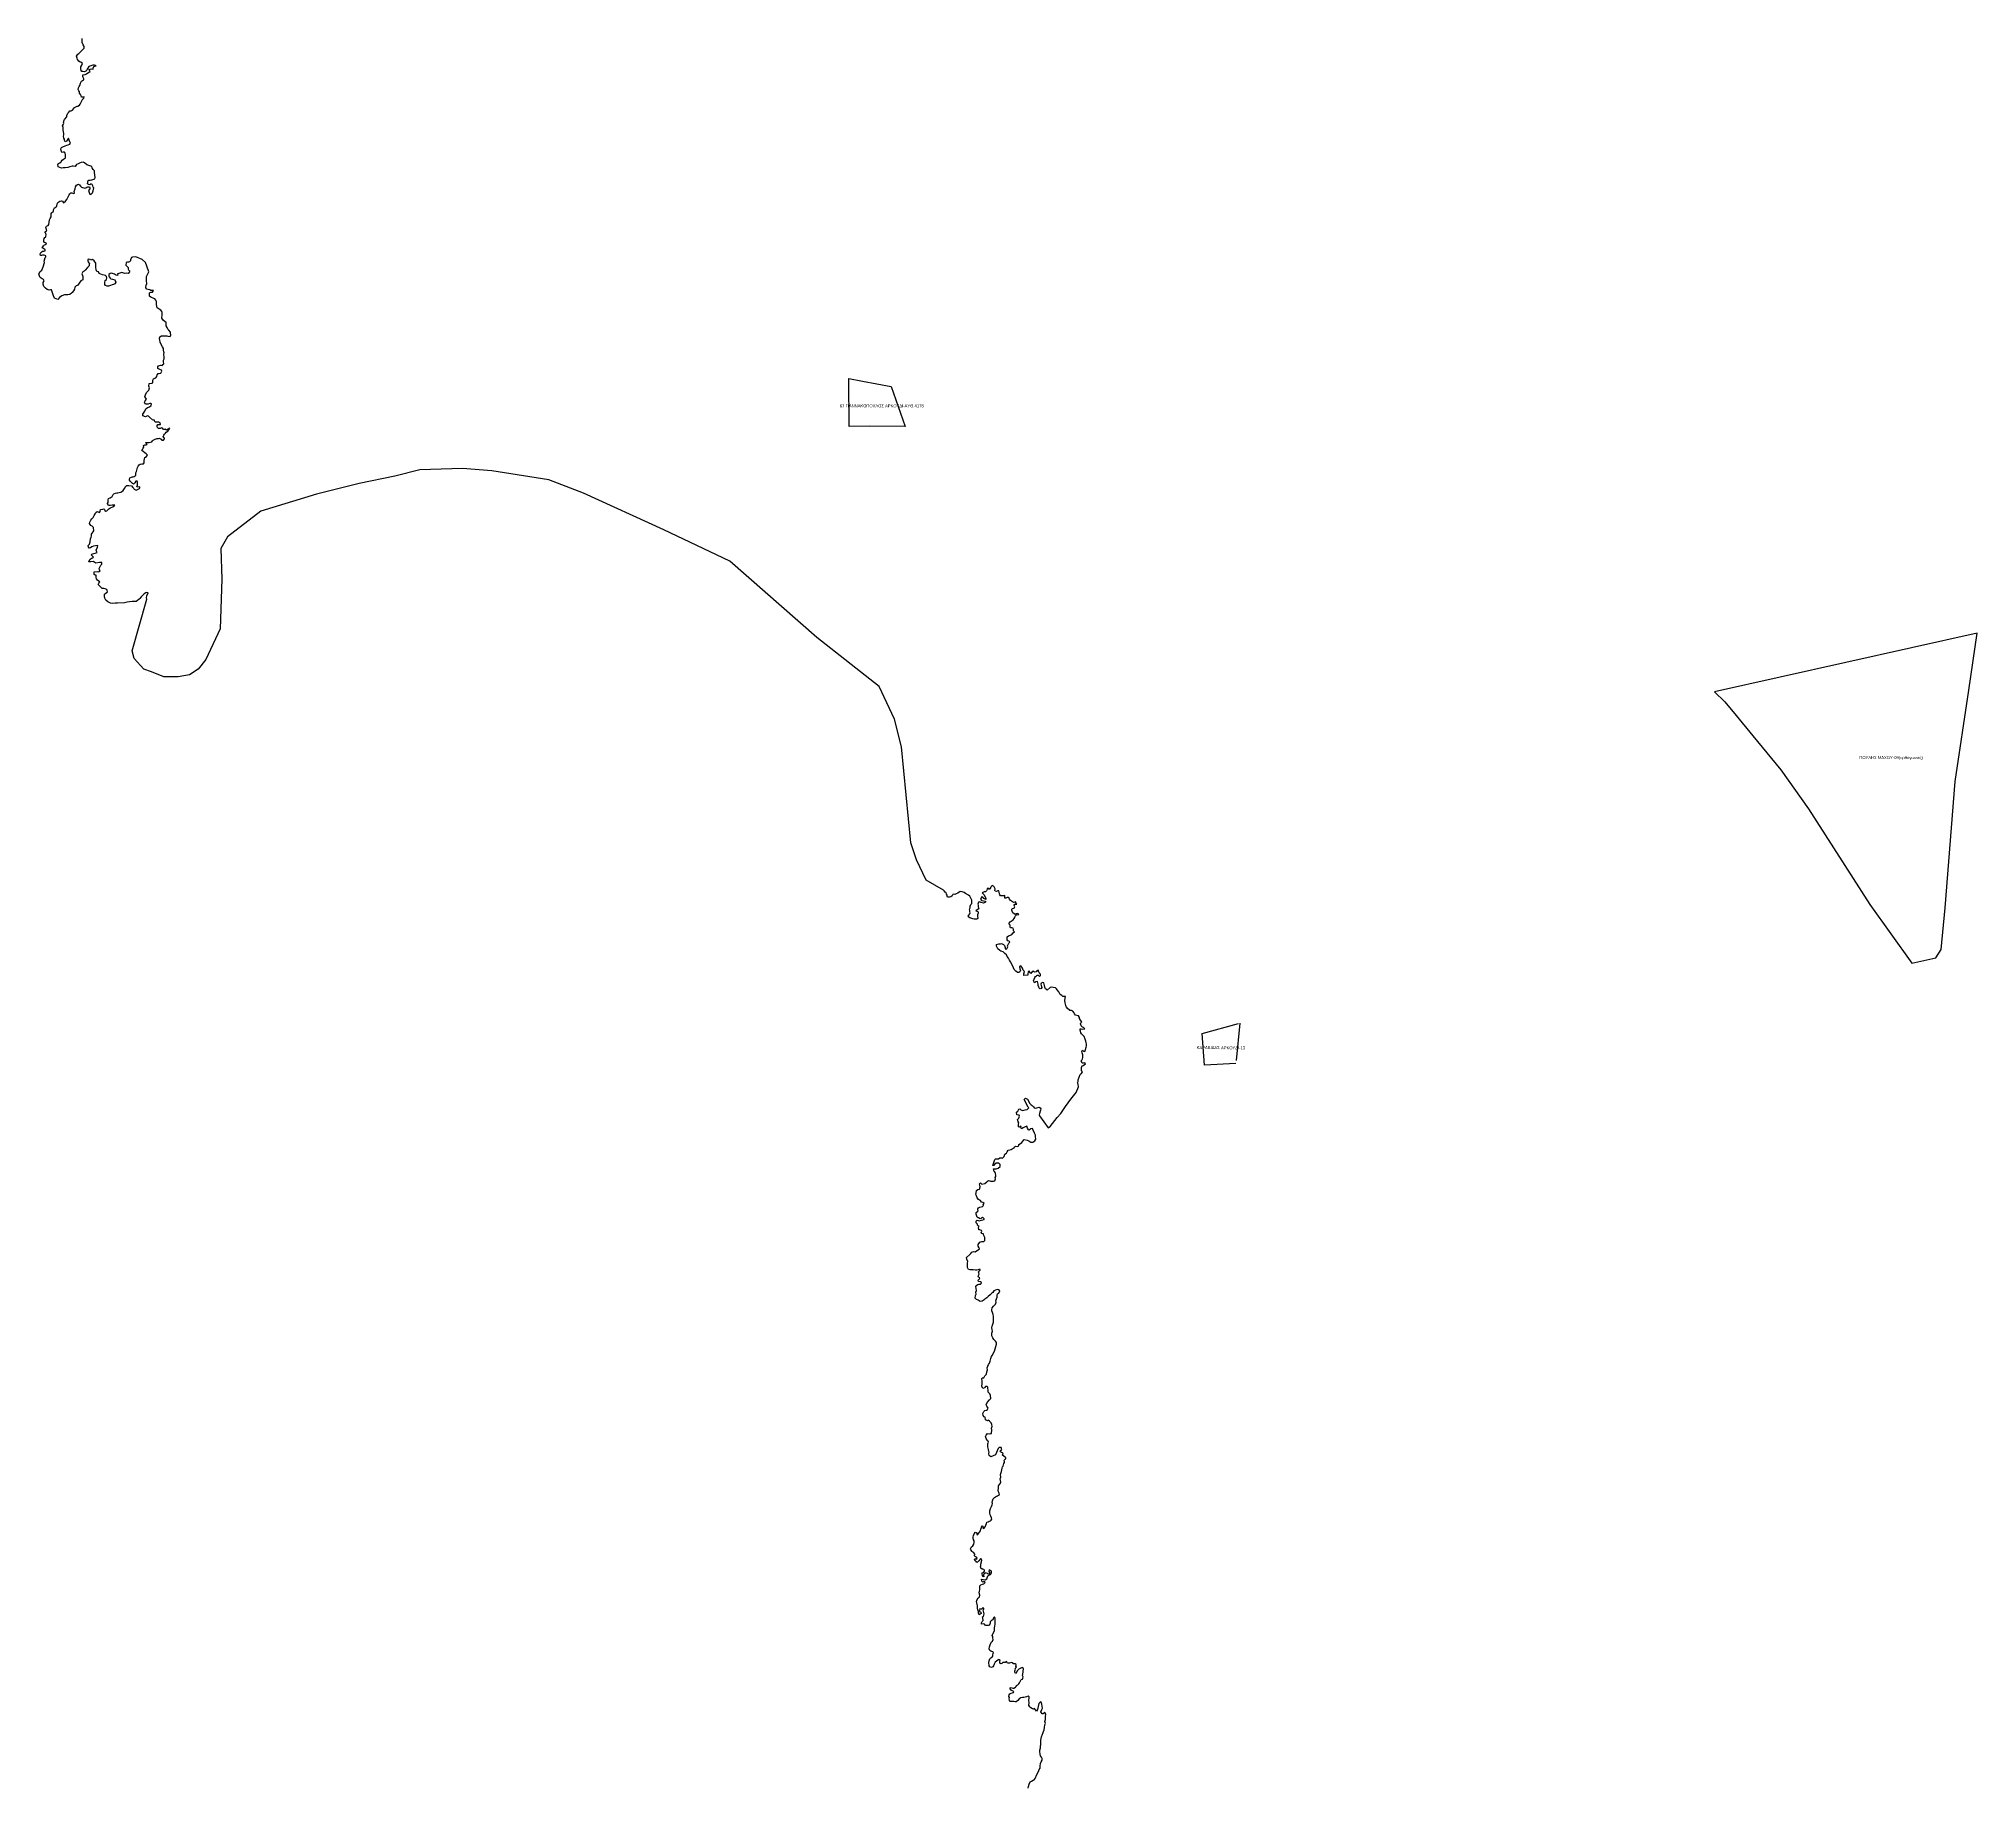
# Model space of a CAD drawing. Header units: metres. Extents: x 245125 to 394351, y 270578 to 4233311.
# Drawn here: x 245168 to 245822, y 4192103 to 4192693 of the extents above; entities that cross this region are included whole.
import ezdxf
from ezdxf.lldxf.tags import DXFTag

# ---------------------------------------------------------------- set-up
doc = ezdxf.new("R2010")
doc.units = ezdxf.units.M
doc.linetypes.add('DASHDOT', pattern=[25.4, 12.7, -6.35, 0, -6.35])
for name, color, linetype in [('4178-(65-126-135-205)', 51, 'Continuous'), ('ASTOTA', 7, 'Continuous'), ('topo2009', 98, 'Continuous'), ('topo2013', 66, 'Continuous')]:
    doc.layers.add(name, color=color, linetype=linetype)
doc.styles.get("Standard").update_dxf_attribs({"font": 'arial.ttf'})
tags = doc.linetypes.add('HIDDEN', pattern=[0.375, 0.25, -0.125]).pattern_tags.tags
tags[6:7] = [DXFTag(74, 4), DXFTag(75, 0), DXFTag(340, '0'), DXFTag(46, 1.0), DXFTag(50, 0.0), DXFTag(44, 0.0), DXFTag(45, 0.0)]
tags[4:5] = [DXFTag(74, 4), DXFTag(75, 0), DXFTag(340, '0'), DXFTag(46, 1.0), DXFTag(50, 0.0), DXFTag(44, 0.0), DXFTag(45, 0.0)]

msp = doc.modelspace()

# ---------------------------------------------------------------- linework, layer by layer
at = {"layer": '4178-(65-126-135-205)', "color": 51, "ltscale": 0.2, "flags": 128}
msp.add_lwpolyline([(245441.59, 4192578.24), (245446.24, 4192577.34), (245455.88, 4192575.57), (245460.67, 4192562.14), (245448.68, 4192562.16), (245441.75, 4192562.06)], close=True, dxfattribs=at)
at = {"layer": 'ASTOTA', "color": 253, "linetype": 'HIDDEN', "ltscale": 300}
msp.add_lwpolyline([(245502.13, 4192102.39), (245502.31, 4192103.03), (245502.55, 4192103.75), (245502.86, 4192104.52), (245503.24, 4192104.76), (245503.87, 4192105.08), (245504.23, 4192105.27), (245504.53, 4192105.71), (245505.09, 4192107.03), (245505.5, 4192107.81), (245505.74, 4192108.43), (245505.9, 4192108.68), (245506.26, 4192109.22), (245506.16, 4192109.84), (245506.28, 4192110.75), (245506.6, 4192111.35), (245506.9, 4192111.9), (245506.88, 4192112.44), (245506.69, 4192112.83), (245506.29, 4192113.3), (245506.21, 4192113.88), (245506.06, 4192114.82), (245506.15, 4192115.2), (245506.36, 4192116.01), (245506.32, 4192116.71), (245506.47, 4192117.09), (245506.49, 4192117.64), (245506.39, 4192118.26), (245506.44, 4192118.63), (245506.7, 4192119.75), (245507.03, 4192120.59), (245507.54, 4192122.12), (245507.69, 4192122.88), (245507.84, 4192123.8), (245507.96, 4192124.27), (245507.82, 4192124.9), (245508.05, 4192125.58), (245508.07, 4192126.06), (245507.97, 4192126.52), (245508.11, 4192127.35), (245507.83, 4192127.94), (245507.26, 4192127.56), (245506.86, 4192127.54), (245506.49, 4192128.22), (245506.76, 4192128.95), (245507, 4192129.37), (245506.93, 4192130.05), (245506.73, 4192130.79), (245506.6, 4192131.49), (245506.34, 4192131.55), (245505.77, 4192131), (245505.37, 4192128.97), (245505.02, 4192128.44), (245504.34, 4192129.35), (245503.96, 4192129.1), (245503.64, 4192129.17), (245503.11, 4192129.59), (245502.69, 4192129.89), (245502.39, 4192130.42), (245502.47, 4192131.26), (245502.36, 4192132.09), (245502.47, 4192132.75), (245502.54, 4192133.26), (245502.12, 4192133.45), (245501.65, 4192133.2), (245500.68, 4192133), (245500.2, 4192133.07), (245499.65, 4192132.96), (245499.1, 4192132.6), (245498.72, 4192131.99), (245498.13, 4192131.51), (245497.83, 4192131.57), (245497.28, 4192131.64), (245496.11, 4192131.69), (245495.86, 4192131.85), (245495.85, 4192132.11), (245495.73, 4192132.54), (245495.86, 4192133.01), (245495.67, 4192133.4), (245495.76, 4192133.95), (245495.96, 4192134.25), (245496.39, 4192134.45), (245497.18, 4192134.72), (245497.28, 4192135.03), (245496.75, 4192135.28), (245496.47, 4192135.53), (245496.14, 4192135.98), (245496.07, 4192136.31), (245496.47, 4192136.42), (245496.94, 4192136.15), (245497.33, 4192136.2), (245497.89, 4192136.53), (245498.14, 4192136.78), (245498.27, 4192137.02), (245498.73, 4192137.34), (245499.05, 4192137.66), (245499.23, 4192138.01), (245499.52, 4192138.41), (245499.66, 4192138.85), (245499.83, 4192139.06), (245500.26, 4192139.17), (245500.34, 4192139.59), (245500.47, 4192140.04), (245500.3, 4192140.45), (245500.44, 4192141.58), (245500.44, 4192142.06), (245500.54, 4192142.58), (245500.39, 4192143.1), (245499.93, 4192143.04), (245499.28, 4192142.69), (245499.03, 4192142.54), (245498.8, 4192142.34), (245498.49, 4192142.07), (245498.13, 4192141.28), (245497.88, 4192141.17), (245497.72, 4192141.52), (245497.68, 4192141.91), (245497.82, 4192142.28), (245497.89, 4192142.58), (245497.78, 4192142.82), (245498.25, 4192143.25), (245497.96, 4192143.61), (245498.13, 4192143.94), (245498.16, 4192144.21), (245497.75, 4192144.37), (245497.2, 4192144.35), (245496.8, 4192144.72), (245496.42, 4192144.82), (245495.85, 4192144.65), (245495.36, 4192144.61), (245495.09, 4192144.68), (245494.97, 4192145.14), (245494.64, 4192145.06), (245494.43, 4192144.83), (245493.64, 4192144.79), (245493.25, 4192144.45), (245492.92, 4192144.38), (245492.6, 4192144.64), (245492.59, 4192145.04), (245492.74, 4192145.56), (245492.18, 4192145.84), (245491.89, 4192145.67), (245491.49, 4192145.33), (245491.02, 4192144.95), (245490.67, 4192144.27), (245490.47, 4192143.76), (245490.2, 4192143.36), (245489.74, 4192143.19), (245489.23, 4192143.4), (245488.97, 4192143.7), (245488.92, 4192144.85), (245488.96, 4192145.43), (245489.25, 4192146.04), (245489.55, 4192146.37), (245489.9, 4192146.56), (245490.21, 4192146.97), (245490.22, 4192147.42), (245490.34, 4192147.86), (245490.41, 4192148.21), (245490.23, 4192148.43), (245489.87, 4192148.53), (245489.53, 4192148.65), (245489.25, 4192148.93), (245489.03, 4192149.49), (245489.13, 4192150.11), (245489.34, 4192150.82), (245489.58, 4192151.37), (245489.82, 4192151.76), (245490.09, 4192152.09), (245490.32, 4192152.61), (245490.22, 4192153.09), (245490.2, 4192153.61), (245490.05, 4192153.97), (245490.79, 4192155.6), (245490.81, 4192156.43), (245490.91, 4192157.16), (245490.99, 4192157.68), (245491, 4192159.77), (245490.79, 4192160.31), (245490.41, 4192159.93), (245490.22, 4192159.26), (245490.03, 4192159.08), (245489.69, 4192158.9), (245489.29, 4192158.53), (245489.36, 4192158.13), (245489.27, 4192157.8), (245488.99, 4192157.41), (245488.68, 4192157.29), (245488.42, 4192157.3), (245487.87, 4192157.28), (245487.67, 4192157.46), (245487.45, 4192157.79), (245486.95, 4192157.87), (245486.38, 4192157.8), (245486.36, 4192158.27), (245486.62, 4192158.68), (245486.96, 4192159.05), (245486.84, 4192159.76), (245486.78, 4192160.22), (245487.07, 4192160.34), (245487.35, 4192161.3), (245486.94, 4192162.58), (245487.25, 4192162.82), (245487.21, 4192163.14), (245486.88, 4192163.28), (245486.36, 4192162.87), (245485.75, 4192162.84), (245485.61, 4192162.58), (245485.81, 4192161.97), (245486.23, 4192161.83), (245486.35, 4192161.36), (245485.99, 4192161.15), (245485.61, 4192160.93), (245485.41, 4192161.5), (245485.39, 4192162.04), (245485.22, 4192162.55), (245485.03, 4192163.26), (245485.08, 4192163.98), (245484.79, 4192164.95), (245484.76, 4192165.42), (245484.94, 4192166.11), (245485.29, 4192166.59), (245485.72, 4192166.98), (245485.83, 4192167.56), (245485.68, 4192168.34), (245485.73, 4192168.88), (245485.89, 4192169.35), (245485.82, 4192170.08), (245485.86, 4192170.68), (245486.21, 4192171.02), (245486.73, 4192171.26), (245487.19, 4192171.39), (245487.56, 4192171.69), (245487.6, 4192172.02), (245487.37, 4192172.2), (245487.03, 4192171.99), (245486.73, 4192172.11), (245486.58, 4192172.33), (245486.46, 4192172.95), (245487.64, 4192172.75), (245488.23, 4192173.08), (245488.59, 4192174.1), (245488.88, 4192174.36), (245489.14, 4192174.44), (245489.44, 4192174.49), (245489.74, 4192175.1), (245489.84, 4192175.49), (245489.65, 4192175.8), (245489.04, 4192176.17), (245488.92, 4192175.58), (245489.18, 4192175), (245489, 4192174.77), (245488.71, 4192174.67), (245488.49, 4192174.83), (245487.9, 4192175.1), (245487.62, 4192174.98), (245487.21, 4192174.69), (245487.13, 4192174.37), (245487.16, 4192173.72), (245486.82, 4192173.91), (245486.73, 4192174.18), (245486.6, 4192174.68), (245486.67, 4192175.1), (245487.17, 4192175.34), (245487.38, 4192175.7), (245487.46, 4192175.98), (245487.19, 4192176.24), (245486.92, 4192176.36), (245486.64, 4192176.3), (245486.23, 4192176.72), (245486.13, 4192177.13), (245486.16, 4192177.52), (245486.17, 4192178.04), (245486.43, 4192178.77), (245486.58, 4192179.43), (245486.33, 4192179.84), (245486.04, 4192179.88), (245485.54, 4192179.15), (245485.1, 4192178.74), (245484.83, 4192178.62), (245484.62, 4192178.89), (245484.34, 4192179.21), (245484, 4192179.71), (245484.12, 4192179.95), (245484.8, 4192179.73), (245484.91, 4192180.04), (245484.73, 4192180.35), (245484.26, 4192180.63), (245484.1, 4192180.88), (245484.11, 4192181.42), (245483.87, 4192181.91), (245483.5, 4192182.07), (245483.24, 4192182.33), (245482.8, 4192182.82), (245482.72, 4192183.26), (245483.03, 4192183.86), (245483.51, 4192184.25), (245483.84, 4192184.78), (245483.98, 4192185.35), (245483.89, 4192185.88), (245483.72, 4192186.25), (245483.59, 4192186.77), (245483.56, 4192187.28), (245483.67, 4192187.69), (245483.93, 4192188.28), (245484.42, 4192188.82), (245484.79, 4192188.56), (245484.8, 4192188.18), (245484.94, 4192187.96), (245485.18, 4192188.08), (245485.42, 4192188.37), (245486.06, 4192189.33), (245486.19, 4192189.8), (245486.37, 4192190.45), (245486.57, 4192190.96), (245486.87, 4192190.88), (245486.9, 4192190.35), (245487.25, 4192190.07), (245487.66, 4192190.68), (245487.84, 4192191.18), (245488.06, 4192191.79), (245488.19, 4192192.24), (245488.64, 4192192.37), (245489.02, 4192192.51), (245489.44, 4192192.62), (245489.71, 4192192.86), (245489.87, 4192193.21), (245489.79, 4192193.7), (245489.57, 4192194.2), (245489.38, 4192194.69), (245489.27, 4192195.36), (245489.2, 4192196.09), (245489.43, 4192196.83), (245489.8, 4192197.52), (245490.07, 4192198.05), (245490.11, 4192198.49), (245490.05, 4192198.87), (245490.13, 4192199.4), (245490.37, 4192200.07), (245490.78, 4192200.51), (245491.14, 4192200.78), (245491.46, 4192201.01), (245491.8, 4192201.14), (245492.45, 4192201.52), (245492.37, 4192202.01), (245492.14, 4192202.41), (245492.01, 4192202.98), (245492.18, 4192203.53), (245492.17, 4192203.89), (245492.17, 4192204.53), (245492.5, 4192204.96), (245492.83, 4192205.41), (245492.94, 4192205.77), (245492.75, 4192206.86), (245492.94, 4192207.4), (245492.81, 4192208.32), (245493.22, 4192209.29), (245493.23, 4192209.91), (245493.37, 4192210.41), (245493.54, 4192210.85), (245493.75, 4192211.08), (245493.82, 4192211.61), (245493.97, 4192212.03), (245494.14, 4192212.31), (245494.13, 4192212.67), (245494.03, 4192213.14), (245494.35, 4192213.45), (245494.68, 4192213.6), (245494.63, 4192213.88), (245494.37, 4192214.13), (245493.97, 4192214.44), (245493.55, 4192214.8), (245493.78, 4192215.35), (245493.55, 4192215.64), (245493.16, 4192215.73), (245492.83, 4192215.91), (245492.67, 4192216.15), (245492.81, 4192216.41), (245493.28, 4192216.63), (245493.04, 4192217.42), (245492.39, 4192217.42), (245492.05, 4192217.05), (245491.13, 4192214.98), (245489.55, 4192214.26), (245489.03, 4192214.73), (245488.84, 4192215.39), (245488.95, 4192215.82), (245488.86, 4192216.07), (245488.78, 4192216.71), (245488.53, 4192217.68), (245488.56, 4192218.66), (245488.78, 4192219.23), (245488.66, 4192219.51), (245488.32, 4192219.9), (245488, 4192220.43), (245487.77, 4192221.12), (245487.94, 4192221.6), (245488.41, 4192222.1), (245489.01, 4192222.08), (245489.47, 4192222.12), (245489.76, 4192222.19), (245489.86, 4192223.37), (245489.83, 4192223.92), (245490.06, 4192224.52), (245489.88, 4192225.21), (245489.64, 4192225.7), (245489.07, 4192226.35), (245488.63, 4192226.63), (245488.4, 4192226.43), (245487.82, 4192226.72), (245487.7, 4192227.66), (245487.26, 4192227.78), (245487.01, 4192228.21), (245486.91, 4192228.9), (245487.2, 4192229.54), (245487.53, 4192229.91), (245488.06, 4192230.06), (245488.46, 4192230.3), (245488.71, 4192230.72), (245488.46, 4192231.07), (245488.23, 4192231.34), (245487.99, 4192231.84), (245488.32, 4192232.6), (245489.06, 4192233.48), (245489.51, 4192233.94), (245489.45, 4192235), (245489.23, 4192235.57), (245488.65, 4192236.07), (245488.67, 4192236.77), (245488.57, 4192237.46), (245488.51, 4192237.74), (245488.21, 4192237.98), (245487.73, 4192238.06), (245487.38, 4192237.59), (245486.91, 4192237.32), (245486.55, 4192238.1), (245486.65, 4192238.87), (245486.67, 4192239.22), (245486.59, 4192239.81), (245486.5, 4192240.67), (245486.8, 4192240.98), (245487.22, 4192240.92), (245487.51, 4192241.64), (245488.13, 4192242.2), (245488.21, 4192243), (245488.41, 4192243.63), (245488.35, 4192244.35), (245488.73, 4192245.4), (245489.07, 4192245.88), (245489.31, 4192246.55), (245489.53, 4192247.43), (245489.78, 4192248.19), (245490.03, 4192248.51), (245490.85, 4192249.91), (245491.07, 4192250.76), (245491.28, 4192251.54), (245491.46, 4192252.32), (245491.46, 4192252.86), (245491.16, 4192253.37), (245490.59, 4192253.93), (245490.22, 4192254.49), (245489.92, 4192255.14), (245489.94, 4192256), (245490.09, 4192256.74), (245490.06, 4192257.19), (245489.89, 4192257.92), (245490.06, 4192258.38), (245490.51, 4192259.7), (245490.45, 4192260.27), (245490.45, 4192260.96), (245490.46, 4192261.67), (245490.37, 4192262.31), (245490.14, 4192263.03), (245489.92, 4192263.55), (245489.88, 4192263.94), (245490.06, 4192264.59), (245490.49, 4192265.11), (245490.83, 4192265.43), (245491.13, 4192265.83), (245491.37, 4192266.43), (245491.29, 4192266.92), (245491.49, 4192267.59), (245491.66, 4192268.12), (245491.66, 4192268.71), (245491.87, 4192269.28), (245492.26, 4192269.56), (245492.65, 4192270.26), (245492.16, 4192270.64), (245491.65, 4192270.8), (245490.61, 4192270.29), (245490.23, 4192269.72), (245489.88, 4192269.5), (245489.34, 4192269), (245488.63, 4192268.36), (245488.18, 4192267.9), (245487.57, 4192267.52), (245487.28, 4192267.28), (245486.68, 4192266.86), (245485.99, 4192266.68), (245485.62, 4192266.92), (245485.27, 4192267.16), (245484.68, 4192267.39), (245484.28, 4192267.88), (245484.4, 4192268.78), (245484.59, 4192269.22), (245484.55, 4192269.91), (245484.72, 4192270.47), (245484.61, 4192271.12), (245484.55, 4192271.73), (245484.86, 4192272.24), (245485.22, 4192272.49), (245485.48, 4192272.55), (245486.1, 4192272.53), (245486.35, 4192272.73), (245486.46, 4192273.17), (245486.2, 4192273.34), (245485.91, 4192273.29), (245485.42, 4192273.5), (245485.33, 4192273.85), (245485.84, 4192274.44), (245485.73, 4192274.68), (245485.45, 4192274.94), (245485.34, 4192275.29), (245485.68, 4192275.98), (245485.46, 4192276.34), (245485.35, 4192276.76), (245485.78, 4192277.02), (245486.01, 4192277.31), (245485.92, 4192277.56), (245485.5, 4192277.55), (245485.24, 4192277.39), (245484.89, 4192277.24), (245484.35, 4192277.29), (245483.56, 4192277.35), (245482.45, 4192277.35), (245481.99, 4192277.51), (245481.67, 4192278.16), (245481.64, 4192278.57), (245481.73, 4192279.75), (245481.78, 4192280.24), (245481.48, 4192280.95), (245481.4, 4192281.55), (245482.47, 4192282.52), (245482.83, 4192282.88), (245483.18, 4192283.37), (245483.66, 4192283.61), (245484.33, 4192283.52), (245484.76, 4192283.79), (245485.27, 4192284.1), (245485.76, 4192284.53), (245485.68, 4192284.86), (245485.3, 4192285.41), (245485.24, 4192285.95), (245485.9, 4192286.7), (245486.49, 4192286.92), (245487.16, 4192286.93), (245487.5, 4192287.32), (245487.55, 4192287.86), (245487.59, 4192288.34), (245487.31, 4192288.75), (245487.11, 4192289.19), (245487.07, 4192289.5), (245486.52, 4192289.68), (245486.26, 4192289.94), (245486.57, 4192290.46), (245486.38, 4192290.69), (245485.84, 4192290.9), (245485.47, 4192290.95), (245485.4, 4192291.69), (245485.67, 4192292.08), (245485.3, 4192292.29), (245485.1, 4192292.49), (245485.05, 4192292.83), (245484.85, 4192293.01), (245484.63, 4192293.25), (245484.56, 4192293.54), (245484.59, 4192293.81), (245484.96, 4192294.14), (245485.58, 4192293.97), (245486.42, 4192294.2), (245487.32, 4192294.4), (245487.34, 4192294.66), (245487.02, 4192294.91), (245486.76, 4192295.02), (245486.44, 4192294.79), (245485.97, 4192294.58), (245485.74, 4192294.71), (245485.65, 4192294.97), (245485.32, 4192294.97), (245485, 4192295.13), (245484.6, 4192296.16), (245484.64, 4192296.73), (245485.02, 4192297.04), (245485.24, 4192297.26), (245485.17, 4192297.64), (245485.14, 4192297.95), (245485.41, 4192298.36), (245485.85, 4192298.52), (245486.29, 4192298.64), (245486.72, 4192298.76), (245487.06, 4192299.06), (245487, 4192299.39), (245487.35, 4192299.76), (245486.86, 4192300.13), (245486.43, 4192300.22), (245486.08, 4192300.76), (245485.73, 4192300.95), (245485.45, 4192301.16), (245485, 4192301.72), (245484.76, 4192302.32), (245484.48, 4192302.79), (245484.56, 4192303.36), (245484.78, 4192304.18), (245485.17, 4192304.5), (245485.71, 4192304.63), (245485.91, 4192305.42), (245485.82, 4192305.96), (245485.77, 4192306.45), (245486.05, 4192306.75), (245486.56, 4192306.37), (245487.49, 4192306.56), (245488.19, 4192307.07), (245488.44, 4192307.36), (245488.74, 4192307.59), (245489.19, 4192307.46), (245489.44, 4192307.35), (245489.81, 4192307.32), (245490.18, 4192307.32), (245490.48, 4192307.34), (245490.97, 4192307.48), (245491.17, 4192308.13), (245491.06, 4192308.55), (245491.26, 4192308.92), (245491.26, 4192309.28), (245491.13, 4192309.88), (245490.97, 4192310.44), (245490.69, 4192310.62), (245490.5, 4192311.51), (245491.31, 4192311.47), (245492.09, 4192311.66), (245492.68, 4192312.23), (245492.69, 4192312.94), (245492.22, 4192313.39), (245491.34, 4192313.36), (245490.84, 4192312.91), (245490.67, 4192312.63), (245490.21, 4192312.59), (245490.91, 4192314.61), (245491.18, 4192314.87), (245491.69, 4192314.87), (245492.2, 4192314.91), (245492.63, 4192315.21), (245493.11, 4192315.2), (245493.48, 4192315.09), (245494.09, 4192315.66), (245494.31, 4192316.42), (245494.8, 4192316.8), (245495.13, 4192317.28), (245495.45, 4192317.81), (245495.96, 4192317.95), (245496.39, 4192318.04), (245496.78, 4192318.2), (245497.4, 4192318.53), (245497.6, 4192318.97), (245497.86, 4192319.1), (245498.53, 4192319.08), (245499.05, 4192319.22), (245499.02, 4192319.67), (245499.63, 4192320.04), (245500.07, 4192320.34), (245500.41, 4192320.81), (245500.83, 4192321.35), (245501.79, 4192321.13), (245502.4, 4192320.98), (245502.78, 4192320.77), (245503.02, 4192320.54), (245503.7, 4192320.44), (245504.41, 4192320.92), (245504.73, 4192321.47), (245504.69, 4192322.36), (245504.64, 4192322.8), (245504.25, 4192323.58), (245503.85, 4192324.55), (245503.58, 4192325.1), (245503.04, 4192325), (245502.54, 4192324.54), (245502.27, 4192324.64), (245501.91, 4192325.19), (245501.81, 4192325.56), (245501.69, 4192325.91), (245501.16, 4192325.63), (245500.49, 4192325.31), (245499.92, 4192324.99), (245499.72, 4192325.4), (245499.79, 4192325.93), (245499.25, 4192325.58), (245498.9, 4192325.63), (245498.9, 4192326.62), (245499.05, 4192327.03), (245498.77, 4192327.38), (245498.51, 4192328.19), (245499.05, 4192328.65), (245499.24, 4192329.28), (245499.14, 4192329.61), (245498.36, 4192329.75), (245498.18, 4192330.58), (245498.67, 4192330.94), (245499.07, 4192331.61), (245499.34, 4192331.7), (245499.68, 4192331.38), (245500.31, 4192331.2), (245501.11, 4192331.36), (245501.79, 4192331.57), (245502.35, 4192332.09), (245502.12, 4192332.35), (245500.77, 4192334.87), (245501.23, 4192335.3), (245501.94, 4192335), (245502.78, 4192333.57), (245503.13, 4192333.12), (245503.5, 4192332.82), (245503.78, 4192332.69), (245503.99, 4192332.44), (245504.2, 4192332.08), (245504.61, 4192331.95), (245505.08, 4192332.12), (245505.91, 4192332.32), (245506.18, 4192332.1), (245506.39, 4192331.7), (245506.38, 4192331.24), (245506.22, 4192330.92), (245505.98, 4192330.17), (245505.86, 4192329.73), (245505.99, 4192329.33), (245508.94, 4192325.36), (245509.55, 4192325.77), (245511.99, 4192328.83), (245513.19, 4192330.21), (245514.77, 4192332.56), (245516.6, 4192334.96), (245518.37, 4192337.25), (245519.19, 4192339.22), (245519.07, 4192340.04), (245518.85, 4192340.54), (245519.05, 4192340.99), (245519.06, 4192341.54), (245519.68, 4192343.39), (245519.98, 4192343.56), (245520.19, 4192343.72), (245520.46, 4192344.26), (245520.16, 4192344.7), (245520.11, 4192345.04), (245520.17, 4192345.7), (245520.37, 4192346.3), (245520.74, 4192346.39), (245521.49, 4192346.99), (245521.24, 4192347.31), (245520.84, 4192347.21), (245520.4, 4192347.11), (245520.07, 4192347.9), (245520.26, 4192348.16), (245520.47, 4192348.62), (245520.58, 4192349.09), (245520.56, 4192349.65), (245520.62, 4192350.03), (245520.42, 4192350.67), (245520.33, 4192351.12), (245520.53, 4192351.6), (245520.85, 4192351.18), (245521.27, 4192351.13), (245521.41, 4192351.44), (245521.53, 4192351.82), (245521.77, 4192352.58), (245521.85, 4192353.06), (245521.82, 4192353.63), (245521.75, 4192354.02), (245521.64, 4192354.62), (245521.41, 4192355.29), (245521.01, 4192356.17), (245520.63, 4192356.63), (245520.2, 4192357.07), (245519.94, 4192357.42), (245519.78, 4192357.94), (245519.67, 4192358.29), (245519.74, 4192358.72), (245520.07, 4192358.73), (245520.52, 4192358.67), (245521.24, 4192358.72), (245520.84, 4192359.16), (245520.54, 4192359.32), (245520.04, 4192359.79), (245519.89, 4192360.15), (245519.88, 4192360.44), (245519.99, 4192360.81), (245520.24, 4192361.07), (245519.81, 4192361.7), (245519.53, 4192362.27), (245519.48, 4192362.6), (245519.13, 4192363.19), (245518.62, 4192363.24), (245518.18, 4192363.4), (245517.84, 4192363.81), (245517.68, 4192364.2), (245517.2, 4192364.68), (245516.76, 4192364.92), (245516.19, 4192364.98), (245515.33, 4192365.74), (245515.14, 4192366.01), (245514.99, 4192366.34), (245514.86, 4192366.67), (245514.69, 4192367.54), (245514.58, 4192368.35), (245514.7, 4192369.08), (245514.78, 4192369.67), (245513.87, 4192369.68), (245513.48, 4192370.05), (245512.92, 4192370.36), (245512.53, 4192371.29), (245511.93, 4192371.95), (245511.69, 4192372.28), (245511.37, 4192372.57), (245510.64, 4192372.68), (245510.12, 4192372.8), (245509.58, 4192372.68), (245508.59, 4192371.79), (245508.39, 4192372), (245508.04, 4192372.31), (245507.79, 4192372.82), (245507.63, 4192373.36), (245507.58, 4192373.86), (245507.45, 4192374.28), (245507.1, 4192374.36), (245506.58, 4192374.14), (245506.4, 4192373.87), (245506.59, 4192373.33), (245506.76, 4192372.69), (245506.56, 4192372.42), (245506.22, 4192372.28), (245505.96, 4192372.41), (245505.75, 4192372.81), (245505.59, 4192373.34), (245505.5, 4192373.82), (245505.4, 4192374.31), (245505.26, 4192374.73), (245504.7, 4192374.64), (245504.25, 4192374.32), (245503.94, 4192374.97), (245504.47, 4192376.08), (245504.68, 4192376.38), (245504.99, 4192376.6), (245505.17, 4192376.91), (245505.54, 4192376.82), (245505.94, 4192376.4), (245506.28, 4192376.79), (245506.31, 4192377.2), (245505.89, 4192377.63), (245505.61, 4192378.17), (245505.57, 4192378.58), (245505.05, 4192378.28), (245504.86, 4192377.97), (245504.28, 4192377.87), (245503.97, 4192378.21), (245503.37, 4192377.88), (245503.11, 4192377.45), (245502.54, 4192378.18), (245502.18, 4192378.16), (245502.07, 4192377.21), (245502.02, 4192376.92), (245500.73, 4192376.8), (245500.74, 4192377.35), (245500.89, 4192378.11), (245500.49, 4192378.51), (245500.21, 4192379.22), (245500.08, 4192379.61), (245499.68, 4192380.01), (245499.28, 4192379.81), (245499.4, 4192379.06), (245499.54, 4192378.47), (245499.37, 4192378.02), (245499.07, 4192377.8), (245498.55, 4192377.79), (245498.01, 4192378.17), (245497.48, 4192378.73), (245497.21, 4192379.36), (245496.83, 4192380.09), (245496.24, 4192381.4), (245495.9, 4192381.91), (245495.48, 4192382.56), (245495.13, 4192383.2), (245494.8, 4192383.74), (245494.32, 4192384.22), (245493.72, 4192384.76), (245492.95, 4192384.96), (245492.64, 4192385.17), (245491.96, 4192385.75), (245491.53, 4192386.67), (245491.43, 4192387.24), (245492.28, 4192387.42), (245492.85, 4192387.49), (245493.19, 4192387.51), (245493.82, 4192387.27), (245494.19, 4192386.88), (245494.43, 4192386.21), (245494.44, 4192385.72), (245494.96, 4192385.8), (245495.24, 4192386.19), (245495.33, 4192386.46), (245495.24, 4192386.8), (245495.65, 4192387.64), (245495.99, 4192387.96), (245495.88, 4192388.21), (245495.61, 4192388.3), (245495.26, 4192388.44), (245495.11, 4192388.77), (245495.03, 4192389.24), (245495.07, 4192389.81), (245495.52, 4192390.1), (245496.22, 4192390.33), (245496.61, 4192390.63), (245497.12, 4192391.2), (245497.59, 4192391.54), (245497.27, 4192391.86), (245497.26, 4192392.23), (245497.07, 4192392.75), (245496.64, 4192392.83), (245496.24, 4192392.9), (245496.08, 4192393.15), (245496.09, 4192393.71), (245495.79, 4192394.04), (245495.75, 4192394.47), (245496.13, 4192394.85), (245497.07, 4192395.6), (245497.44, 4192395.99), (245497.63, 4192396.37), (245497.78, 4192396.83), (245498.28, 4192397.24), (245498.77, 4192397.3), (245499.03, 4192397.37), (245498.63, 4192397.69), (245498.14, 4192397.6), (245497.8, 4192397.4), (245497.39, 4192397.54), (245496.97, 4192397.96), (245496.79, 4192398.42), (245496.65, 4192398.83), (245496.63, 4192399.17), (245496.91, 4192399.38), (245497.2, 4192399.5), (245497.51, 4192399.68), (245497.64, 4192399.94), (245497.58, 4192400.21), (245497.48, 4192400.52), (245497.69, 4192400.86), (245498, 4192400.81), (245498.34, 4192400.82), (245498, 4192401.29), (245497.99, 4192401.68), (245497.65, 4192401.51), (245497.26, 4192401.45), (245496.5, 4192401.84), (245496.19, 4192402.05), (245495.85, 4192402.53), (245495.73, 4192402.89), (245495.47, 4192403.14), (245495.11, 4192403.14), (245494.61, 4192402.86), (245494.32, 4192402.9), (245494.3, 4192403.25), (245494.29, 4192403.72), (245494.01, 4192403.61), (245493.64, 4192403.6), (245493.29, 4192403.69), (245492.86, 4192403.7), (245492.57, 4192403.96), (245492.45, 4192404.29), (245492.35, 4192404.9), (245492.22, 4192405.33), (245491.95, 4192405.29), (245491.5, 4192405.12), (245491.07, 4192405.21), (245490.87, 4192405.48), (245491.02, 4192405.96), (245490.91, 4192406.24), (245490.68, 4192406.65), (245490.42, 4192406.95), (245489.96, 4192407.15), (245489.71, 4192406.84), (245489.59, 4192406.53), (245489.2, 4192405.97), (245488.85, 4192405.83), (245488.67, 4192406.31), (245488.32, 4192406.02), (245488.25, 4192405.56), (245488.06, 4192405.3), (245487.74, 4192405.04), (245487.32, 4192405.03), (245486.64, 4192404.71), (245487.11, 4192404.24), (245487.32, 4192404), (245487.86, 4192402.76), (245487.9, 4192402.43), (245487.64, 4192402.5), (245487.24, 4192402.8), (245486.84, 4192403.25), (245486.57, 4192403.34), (245486.13, 4192402.54), (245486.37, 4192402.11), (245487.77, 4192401.85), (245487.73, 4192401.54), (245487.07, 4192401.22), (245486.62, 4192401.26), (245486.23, 4192401.35), (245485.92, 4192401.48), (245485.63, 4192401.61), (245485.38, 4192401.51), (245485.19, 4192400.81), (245485.24, 4192400.53), (245485.32, 4192400.09), (245485.45, 4192399.54), (245485.47, 4192399.25), (245484.93, 4192398.96), (245484.49, 4192398.62), (245485.15, 4192398.4), (245485.32, 4192398.19), (245485.34, 4192397.82), (245485.08, 4192397.23), (245485.11, 4192396.75), (245485.16, 4192395.97), (245484.89, 4192395.72), (245484.54, 4192395.81), (245483.92, 4192395.82), (245483.44, 4192395.94), (245482.53, 4192396.27), (245482.11, 4192396.4), (245481.93, 4192396.81), (245482.09, 4192397.14), (245482.47, 4192397.55), (245482.58, 4192397.92), (245482.53, 4192398.23), (245482.43, 4192398.65), (245482.36, 4192399.13), (245482.64, 4192399.65), (245482.64, 4192400.2), (245482.78, 4192400.77), (245483.11, 4192401.04), (245483.12, 4192401.36), (245483.19, 4192401.7), (245483.15, 4192402.16), (245482.89, 4192402.68), (245482.48, 4192403.5), (245482.04, 4192403.93), (245481, 4192404.48), (245480.6, 4192404.73), (245479.91, 4192404.98), (245479.18, 4192405.06), (245478.47, 4192404.56), (245477.85, 4192404.34), (245477.45, 4192404.14), (245477.01, 4192404.26), (245476.69, 4192404.09), (245476.48, 4192403.67), (245476.12, 4192403.3), (245475.62, 4192403.21), (245474.99, 4192403.19), (245474.86, 4192403.58), (245474.87, 4192403.89), (245474.65, 4192404.24), (245474.44, 4192404.61), (245474.2, 4192404.94), (245473.83, 4192405.32), (245473.6, 4192405.58), (245467.77, 4192408.99), (245464.53, 4192415.77), (245462.6, 4192421.58), (245459.37, 4192453.9), (245457.1, 4192463.26), (245451.85, 4192474.27), (245430.85, 4192490.81), (245401.46, 4192516.62), (245379.21, 4192527.16), (245352.05, 4192539.55), (245340.42, 4192544.06), (245321.11, 4192547.17), (245311.27, 4192547.96), (245296.87, 4192547.41), (245288.45, 4192545.37), (245276.4, 4192542.82), (245262, 4192539.3), (245243.2, 4192533.53), (245231.92, 4192524.79), (245229.66, 4192520.92), (245229.99, 4192510.58), (245229.49, 4192493.79), (245224.65, 4192483.44), (245222.06, 4192480.21), (245219.16, 4192478.27), (245215.28, 4192477.63), (245210.43, 4192477.63), (245206.23, 4192479.24), (245203.65, 4192480.21), (245200.41, 4192483.77), (245199.77, 4192486.35), (245204.65, 4192503.8), (245204.63, 4192504.29), (245204.66, 4192504.93), (245205.12, 4192505.94), (245204.74, 4192506.03), (245204.32, 4192505.94), (245203.84, 4192505.61), (245203.15, 4192504.97), (245202.8, 4192504.57), (245202.39, 4192504.04), (245202.12, 4192503.78), (245201.58, 4192503.3), (245201.08, 4192503.01), (245200.35, 4192502.97), (245199.7, 4192503.04), (245198.82, 4192502.95), (245198.04, 4192502.78), (245197.11, 4192502.51), (245194.82, 4192502.5), (245194.01, 4192502.44), (245193.28, 4192502.39), (245192.44, 4192502.5), (245191.57, 4192502.9), (245190.89, 4192503.51), (245190.58, 4192504.16), (245190.39, 4192504.68), (245190.45, 4192505.5), (245190.97, 4192505.88), (245191.46, 4192506.23), (245191.37, 4192506.75), (245191.25, 4192507.11), (245190.69, 4192507.27), (245190.17, 4192507.36), (245189.58, 4192507.43), (245189.16, 4192507.84), (245188.72, 4192508.31), (245188.23, 4192508.7), (245188.54, 4192509.21), (245188.88, 4192509.63), (245188.54, 4192509.93), (245188.03, 4192510.2), (245187.68, 4192510.7), (245187.61, 4192511.09), (245187.63, 4192511.85), (245187.27, 4192511.86), (245186.91, 4192512.18), (245186.97, 4192513.01), (245187.93, 4192513.11), (245188.34, 4192513.03), (245188.66, 4192513.18), (245188.92, 4192513.35), (245188.74, 4192513.72), (245188.57, 4192514.18), (245188.92, 4192514.81), (245189.22, 4192515.25), (245189.48, 4192515.61), (245189.47, 4192516.19), (245188.7, 4192516.12), (245187.49, 4192515.97), (245187.2, 4192516.17), (245186.54, 4192516.49), (245185.8, 4192516.37), (245185.11, 4192516.44), (245185.51, 4192517.23), (245186.07, 4192517.64), (245186.38, 4192517.76), (245186.66, 4192517.96), (245185.97, 4192518.71), (245186.1, 4192518.95), (245187.99, 4192519.5), (245187.68, 4192519.95), (245187.57, 4192520.38), (245188, 4192521.34), (245188.2, 4192521.94), (245187.34, 4192521.76), (245186.74, 4192521.67), (245186.19, 4192521.5), (245185.64, 4192521.11), (245185.29, 4192520.96), (245185.01, 4192521.32), (245184.94, 4192521.97), (245185.3, 4192522.31), (245185.59, 4192523.13), (245185.68, 4192524.19), (245185.87, 4192524.78), (245186.05, 4192525.18), (245186.06, 4192525.71), (245186.76, 4192526.83), (245186.78, 4192527.19), (245186.68, 4192527.66), (245186.71, 4192527.96), (245186.27, 4192528.41), (245185.79, 4192528.67), (245185.56, 4192528.97), (245185.34, 4192529.38), (245185.42, 4192529.81), (245185.85, 4192530.46), (245186.14, 4192530.96), (245186.54, 4192531.41), (245186.88, 4192532.03), (245187.24, 4192532.55), (245187.54, 4192533.04), (245187.99, 4192533.39), (245188.27, 4192533.3), (245188.71, 4192533.08), (245189, 4192533.39), (245189.07, 4192534.05), (245189.8, 4192534.2), (245190.2, 4192534.24), (245190.43, 4192534.08), (245190.53, 4192533.77), (245190.84, 4192533.51), (245191.2, 4192533.57), (245191.89, 4192534.33), (245192.24, 4192534.56), (245192.65, 4192534.78), (245193.2, 4192535.01), (245193.87, 4192535.48), (245192.98, 4192535.51), (245192.32, 4192535.39), (245191.95, 4192535.41), (245191.68, 4192535.52), (245191.46, 4192536.11), (245191.65, 4192536.44), (245191.62, 4192536.76), (245191.63, 4192537.3), (245191.8, 4192537.82), (245192.31, 4192538.06), (245192.95, 4192538.46), (245193.13, 4192538.68), (245193.33, 4192539.09), (245193.6, 4192539.4), (245194.1, 4192539.61), (245194.53, 4192539.73), (245194.94, 4192539.75), (245195.42, 4192539.81), (245195.91, 4192539.91), (245196.26, 4192540.1), (245196.72, 4192540.44), (245197.12, 4192541.17), (245197.59, 4192541.93), (245197.98, 4192542.12), (245198.59, 4192542.12), (245199.56, 4192542.02), (245200.01, 4192541.45), (245200.26, 4192541.19), (245200.41, 4192540.94), (245201.11, 4192540.59), (245202.18, 4192541.11), (245202.35, 4192541.35), (245202.3, 4192541.77), (245201.47, 4192541.66), (245201.38, 4192541.94), (245201.55, 4192542.21), (245201.53, 4192542.87), (245201.58, 4192543.25), (245201.47, 4192543.6), (245200.98, 4192543.63), (245200.62, 4192543.05), (245200.21, 4192542.65), (245199.85, 4192542.85), (245199.55, 4192543.16), (245199.17, 4192543.52), (245198.9, 4192543.95), (245198.83, 4192544.34), (245198.96, 4192544.71), (245199.35, 4192544.9), (245199.75, 4192545.04), (245200.14, 4192545.13), (245200.47, 4192545.19), (245200.76, 4192545.44), (245201, 4192545.7), (245201, 4192546.02), (245201.02, 4192546.4), (245201.18, 4192546.94), (245201.37, 4192547.39), (245201.47, 4192547.77), (245201.51, 4192548.27), (245201.75, 4192548.68), (245202.17, 4192549.13), (245202.5, 4192549.32), (245203.04, 4192549.47), (245203.59, 4192549.5), (245203.75, 4192549.8), (245203.78, 4192550.64), (245204.06, 4192551.62), (245204.56, 4192551.91), (245204.94, 4192552.42), (245204.5, 4192552.89), (245202.98, 4192553.98), (245203.47, 4192554.8), (245203.72, 4192555.08), (245203.61, 4192555.72), (245204.06, 4192555.86), (245204.51, 4192555.91), (245204.79, 4192555.96), (245204.52, 4192556.34), (245204.36, 4192556.69), (245204.67, 4192556.74), (245205.05, 4192556.67), (245205.46, 4192556.72), (245206.39, 4192556.9), (245206.59, 4192557.24), (245206.88, 4192557.43), (245207.24, 4192557.66), (245208.03, 4192557.99), (245208.61, 4192558.09), (245208.93, 4192558.14), (245209.3, 4192557.97), (245209.52, 4192557.76), (245209.77, 4192557.52), (245210.12, 4192557.43), (245210.37, 4192557.52), (245210.7, 4192557.87), (245210.64, 4192558.15), (245210.41, 4192558.39), (245210.2, 4192558.72), (245210.45, 4192559.16), (245210.62, 4192559.54), (245210.97, 4192559.89), (245211.26, 4192560.17), (245211.8, 4192560.48), (245212.52, 4192561.36), (245212.27, 4192561.53), (245211.95, 4192561.16), (245211.33, 4192560.87), (245211.01, 4192561.16), (245210.75, 4192561.1), (245210.34, 4192561.1), (245210, 4192561.5), (245209.66, 4192561.59), (245209.23, 4192561.46), (245208.64, 4192561.38), (245208.26, 4192561.72), (245208.18, 4192561.99), (245208.19, 4192562.38), (245208.36, 4192562.72), (245209.34, 4192562.78), (245209.22, 4192563.29), (245208.74, 4192563.52), (245208.35, 4192563.59), (245207.97, 4192563.5), (245207.65, 4192563.56), (245207.4, 4192563.8), (245207.29, 4192564.17), (245206.93, 4192564.26), (245206.58, 4192564.39), (245205.64, 4192565.29), (245205.31, 4192565.62), (245204.93, 4192565.65), (245204.26, 4192565.38), (245203.38, 4192565.68), (245203.34, 4192566.3), (245204.02, 4192567.23), (245204.36, 4192568.01), (245204.96, 4192568.55), (245205.64, 4192568.68), (245206.21, 4192569.12), (245206.32, 4192569.7), (245206.09, 4192569.83), (245205.71, 4192569.87), (245205.14, 4192569.67), (245204.51, 4192569.64), (245204.09, 4192569.79), (245203.92, 4192570.34), (245204.11, 4192570.8), (245204.6, 4192571.27), (245204.39, 4192571.7), (245204.06, 4192572.13), (245204.23, 4192572.76), (245204.56, 4192573.52), (245204.94, 4192573.88), (245205.39, 4192574.39), (245205.57, 4192575.11), (245205.36, 4192575.74), (245205.49, 4192576.57), (245206.36, 4192576.68), (245206.74, 4192576.83), (245206.77, 4192577.75), (245206.94, 4192578.15), (245207.35, 4192578.39), (245207.73, 4192578.57), (245208.06, 4192578.96), (245208.14, 4192579.53), (245208.53, 4192579.94), (245208.92, 4192580.03), (245209.44, 4192580.14), (245209.75, 4192580.77), (245209.68, 4192581.06), (245209.08, 4192581.28), (245208.45, 4192581.66), (245208.38, 4192582.22), (245208.63, 4192582.56), (245209.42, 4192582.84), (245209.84, 4192582.73), (245210.11, 4192582.99), (245210.41, 4192583.19), (245210.3, 4192583.87), (245210.35, 4192584.44), (245210.59, 4192584.88), (245210.6, 4192585.38), (245210.4, 4192586.56), (245210.6, 4192586.9), (245210.42, 4192587.34), (245210.31, 4192587.9), (245210.29, 4192588.42), (245209.95, 4192588.95), (245209.52, 4192589.81), (245209.2, 4192590.55), (245209.11, 4192591.22), (245209.02, 4192591.84), (245209.13, 4192592.38), (245209.62, 4192592.73), (245211.45, 4192592.69), (245211.82, 4192592.6), (245212.54, 4192592.43), (245212.79, 4192593), (245212.68, 4192593.61), (245212.64, 4192593.98), (245212.15, 4192594.57), (245211.84, 4192594.94), (245211.51, 4192595.56), (245211.25, 4192596.09), (245211.22, 4192597.28), (245210.86, 4192597.47), (245210.27, 4192597.93), (245209.75, 4192598.66), (245209.92, 4192599.78), (245209.84, 4192600.62), (245209.72, 4192600.91), (245209.38, 4192601.34), (245208.87, 4192601.74), (245208.21, 4192602.2), (245207.91, 4192603.32), (245208, 4192603.79), (245207.93, 4192604.26), (245207.78, 4192604.74), (245207.42, 4192605.15), (245207.01, 4192605.34), (245206.04, 4192605.75), (245205.64, 4192606.13), (245205.62, 4192607.21), (245206.1, 4192607.41), (245206.56, 4192607.41), (245206.95, 4192608.02), (245206.06, 4192607.95), (245205.77, 4192608.17), (245205.14, 4192608.36), (245204.73, 4192608.49), (245204.39, 4192608.94), (245204.47, 4192609.88), (245204.69, 4192610.08), (245204.59, 4192611.48), (245204.64, 4192612.77), (245205.41, 4192614.33), (245204.71, 4192616.19), (245204.24, 4192617.44), (245203.12, 4192618.46), (245200.94, 4192619.38), (245199.83, 4192619.29), (245199.49, 4192619.09), (245199.15, 4192618.37), (245199.18, 4192618.04), (245198.88, 4192617.7), (245198.5, 4192617.59), (245198.15, 4192617.54), (245197.72, 4192617.43), (245197.61, 4192616.53), (245198.39, 4192615.74), (245198.44, 4192615.21), (245198.57, 4192614.98), (245198.88, 4192614.6), (245198.84, 4192614.34), (245198.37, 4192613.79), (245197.69, 4192613.9), (245197.22, 4192613.74), (245196.89, 4192613.9), (245196.25, 4192614.06), (245195.62, 4192613.9), (245195.24, 4192613.79), (245194.85, 4192613.64), (245194.97, 4192613.18), (245194.53, 4192613.04), (245194.18, 4192613.31), (245193.83, 4192613.52), (245193.42, 4192613.62), (245192.74, 4192613.88), (245192.32, 4192613.79), (245191.93, 4192613.42), (245191.87, 4192612.99), (245191.94, 4192612.66), (245192.33, 4192612.12), (245192.6, 4192611.95), (245193.07, 4192611.81), (245193.91, 4192611.61), (245194.29, 4192610.77), (245193.89, 4192610.22), (245193.5, 4192610.04), (245193, 4192609.89), (245192.43, 4192609.67), (245191.79, 4192609.43), (245191.26, 4192609.43), (245190.76, 4192609.63), (245190.55, 4192610.02), (245190.5, 4192610.7), (245190.69, 4192611.42), (245191.07, 4192611.75), (245191.24, 4192612.13), (245191.11, 4192612.69), (245190.7, 4192613.04), (245190.25, 4192613.22), (245189.72, 4192613.32), (245188.64, 4192613.74), (245188.34, 4192614.28), (245187.88, 4192614.45), (245187.64, 4192614.96), (245187.46, 4192615.88), (245187.45, 4192616.66), (245187.44, 4192617.2), (245186.95, 4192617.99), (245186.4, 4192618.48), (245185.72, 4192618.26), (245185.53, 4192618.45), (245185.17, 4192618.62), (245184.78, 4192618.43), (245184.82, 4192618.06), (245184.89, 4192617.69), (245185.15, 4192617.39), (245185.36, 4192617.1), (245185.29, 4192616.73), (245185.25, 4192616.32), (245184.69, 4192615.72), (245183.92, 4192614.9), (245183.52, 4192614.51), (245183.09, 4192614.27), (245182.73, 4192613.67), (245182.95, 4192613.1), (245183.08, 4192612.68), (245183.07, 4192611.63), (245182.43, 4192611.28), (245181.26, 4192609.74), (245180.83, 4192609.53), (245180.4, 4192609.12), (245180.24, 4192608.42), (245179.93, 4192607.88), (245179.53, 4192607.35), (245179.3, 4192607.08), (245178.77, 4192606.7), (245178.04, 4192606.54), (245177.6, 4192606.51), (245176.89, 4192606.53), (245175.98, 4192606.22), (245175.27, 4192605.62), (245174.62, 4192605.01), (245173.58, 4192605.46), (245173.21, 4192606.17), (245172.58, 4192608.19), (245172.22, 4192608.22), (245171.74, 4192608.15), (245171.04, 4192608.38), (245170.53, 4192608.84), (245169.99, 4192609.4), (245169.74, 4192610.19), (245169.77, 4192610.69), (245170.03, 4192611.27), (245169.81, 4192611.72), (245169.35, 4192611.99), (245168.72, 4192612.35), (245168.5, 4192612.81), (245168.23, 4192613.65), (245168.66, 4192614.44), (245169.22, 4192614.87), (245169.72, 4192616), (245170.13, 4192617.49), (245170.05, 4192617.86), (245170.41, 4192619.1), (245170.63, 4192619.41), (245170.6, 4192619.68), (245170.03, 4192619.96), (245169.52, 4192619.87), (245169.15, 4192619.8), (245168.81, 4192619.8), (245168.75, 4192620.38), (245168.98, 4192620.82), (245169.32, 4192621.08), (245169.53, 4192621.32), (245169.98, 4192621.33), (245170.41, 4192621.4), (245170.39, 4192621.67), (245169.82, 4192622.19), (245169.41, 4192622.41), (245169.84, 4192623.08), (245170.16, 4192623.41), (245170.53, 4192623.51), (245170.88, 4192623.62), (245170.76, 4192623.93), (245170.55, 4192624.1), (245170.16, 4192624.17), (245169.96, 4192624.54), (245169.9, 4192624.98), (245170.05, 4192625.52), (245170.23, 4192625.85), (245170.6, 4192626.04), (245170.64, 4192626.35), (245170.69, 4192626.84), (245170.59, 4192627.3), (245170.3, 4192627.78), (245170.65, 4192628.02), (245170.98, 4192628.18), (245170.89, 4192628.55), (245170.6, 4192629.25), (245170.85, 4192629.67), (245171.39, 4192629.93), (245171.6, 4192630.3), (245171.9, 4192631.83), (245172.1, 4192632.34), (245172.36, 4192632.81), (245172.38, 4192633.52), (245172.4, 4192634.14), (245173.17, 4192634.73), (245173.23, 4192635.2), (245173.55, 4192635.95), (245174.07, 4192636.23), (245174.37, 4192636.52), (245174.47, 4192637.2), (245174.69, 4192637.75), (245175.36, 4192638.16), (245175.85, 4192638.25), (245176.22, 4192638.12), (245176.53, 4192637.59), (245177.21, 4192638.18), (245177.74, 4192638.69), (245178.22, 4192639.85), (245178.45, 4192640.3), (245178.76, 4192640.62), (245179.06, 4192640.94), (245179.41, 4192641), (245179.93, 4192640.79), (245180.28, 4192640.88), (245180.23, 4192641.42), (245180.48, 4192642.31), (245180.6, 4192642.96), (245180.93, 4192643.52), (245181.25, 4192643.81), (245181.62, 4192643.9), (245181.96, 4192643.64), (245182.34, 4192643.21), (245182.64, 4192642.86), (245183.03, 4192642.74), (245183.4, 4192642.68), (245183.75, 4192642.54), (245184.1, 4192642.65), (245184.41, 4192642.93), (245184.74, 4192643.02), (245185.31, 4192642.97), (245185.46, 4192642.69), (245185.43, 4192642.28), (245185.05, 4192641.8), (245185.4, 4192640.69), (245185.8, 4192640.43), (245186.34, 4192640.93), (245186.63, 4192641.69), (245186.76, 4192642.6), (245186.57, 4192642.92), (245186.45, 4192643.31), (245186.26, 4192643.83), (245185.84, 4192644), (245185.5, 4192643.72), (245185, 4192643.8), (245184.73, 4192643.99), (245184.85, 4192645.08), (245185.14, 4192645.27), (245185.59, 4192645.3), (245186.11, 4192645.37), (245186.8, 4192645.55), (245187.14, 4192645.7), (245187.21, 4192646.2), (245187.1, 4192646.92), (245187.09, 4192647.91), (245187.04, 4192648.42), (245186.61, 4192648.79), (245186.3, 4192649.4), (245186.09, 4192649.83), (245185.13, 4192650.15), (245184.45, 4192650.37), (245183.68, 4192651.07), (245183.19, 4192651.3), (245182.53, 4192651.19), (245181.93, 4192650.97), (245181.51, 4192650.81), (245181, 4192650.5), (245180.47, 4192649.9), (245179.87, 4192649.96), (245179.54, 4192650.01), (245178.73, 4192649.75), (245178, 4192649.55), (245177.11, 4192649.45), (245176.48, 4192649.38), (245175.87, 4192649.31), (245174.81, 4192649.69), (245174.71, 4192650.64), (245174.88, 4192650.87), (245175.24, 4192651.11), (245175.64, 4192651.18), (245175.78, 4192651.6), (245176.16, 4192651.96), (245176.61, 4192652.31), (245177.27, 4192652.82), (245177.22, 4192653.48), (245177.23, 4192653.87), (245177.19, 4192654.33), (245176.88, 4192654.67), (245176.48, 4192654.66), (245176.03, 4192654.59), (245175.89, 4192654.87), (245175.74, 4192655.25), (245175.72, 4192655.8), (245175.9, 4192656.27), (245176.34, 4192656.54), (245177.13, 4192656.82), (245177.72, 4192657.05), (245178.12, 4192657.19), (245178.73, 4192657.44), (245178.93, 4192657.77), (245178.74, 4192658.23), (245178.54, 4192658.75), (245178.4, 4192659.11), (245178.23, 4192659.38), (245177.56, 4192658.42), (245177.09, 4192658.13), (245176.88, 4192658.68), (245176.87, 4192659.04), (245176.68, 4192659.46), (245176.61, 4192660.07), (245176.66, 4192660.56), (245176.65, 4192661), (245176.55, 4192661.56), (245176.41, 4192662.14), (245176.45, 4192663.05), (245176.26, 4192663.63), (245176.56, 4192664.1), (245176.65, 4192664.43), (245176.58, 4192664.75), (245176.76, 4192665.5), (245176.94, 4192665.76), (245177.75, 4192666.61), (245177.75, 4192667.03), (245178, 4192667.85), (245178.43, 4192668.19), (245178.71, 4192668.68), (245179.19, 4192668.65), (245179.63, 4192668.83), (245180.33, 4192669.8), (245180.72, 4192670.05), (245181.16, 4192670.18), (245181.45, 4192670.17), (245182, 4192670.61), (245182.15, 4192670.86), (245182.92, 4192672.23), (245183.07, 4192672.7), (245183.44, 4192672.91), (245183.56, 4192673.36), (245183.12, 4192673.28), (245182.61, 4192673.27), (245182.54, 4192673.7), (245182.33, 4192674.16), (245182.03, 4192674.57), (245181.93, 4192675.09), (245181.76, 4192675.45), (245181.58, 4192675.83), (245181.64, 4192676.39), (245181.91, 4192676.89), (245182.09, 4192677.18), (245182.26, 4192678.01), (245182.63, 4192678.61), (245183.03, 4192678.88), (245183.39, 4192679.07), (245183.4, 4192679.45), (245183.25, 4192679.92), (245183.14, 4192680.28), (245183.13, 4192680.85), (245183.89, 4192680.86), (245184.33, 4192681.16), (245185.11, 4192681.67), (245185.57, 4192681.79), (245185.44, 4192682.06), (245185.29, 4192682.55), (245185.53, 4192682.77), (245185.91, 4192682.84), (245186.57, 4192682.66), (245186.6, 4192683.1), (245186.84, 4192683.65), (245187.11, 4192683.76), (245187.61, 4192683.86), (245187.38, 4192684), (245187.01, 4192684.07), (245186.53, 4192684.02), (245185.16, 4192683.57), (245184.74, 4192683.08), (245184.61, 4192682.77), (245184.4, 4192682.33), (245184.11, 4192682.02), (245183.64, 4192681.87), (245183.12, 4192681.88), (245182.74, 4192681.96), (245182.59, 4192682.22), (245182.46, 4192682.82), (245182.42, 4192683.47), (245182.79, 4192684.07), (245182.95, 4192684.59), (245182.71, 4192684.93), (245182.16, 4192685.1), (245181.71, 4192685.41), (245181.32, 4192685.98), (245181.16, 4192686.48), (245181, 4192687.15), (245181.17, 4192687.42), (245181.44, 4192687.77), (245181.77, 4192687.97), (245182.82, 4192689.05), (245183.53, 4192689.76), (245183.6, 4192690.36), (245183.23, 4192690.93), (245182.83, 4192691.77), (245182.9, 4192693.11)], dxfattribs=at)
at = {"layer": 'topo2009', "color": 98}
for p, q in [((245822.49, 4192492.28), (245733.83, 4192472.57)), ((245819.69, 4192473.11), (245822.49, 4192492.28)), ((245733.83, 4192472.57), (245737.32, 4192469.15)), ((245737.32, 4192469.15), (245741.12, 4192464.52)), ((245815.06, 4192442.29), (245819.69, 4192473.11)), ((245741.12, 4192464.52), (245746.77, 4192457.64)), ((245746.77, 4192457.64), (245756.22, 4192446.13)), ((245756.22, 4192446.13), (245765.49, 4192433.06)), ((245811.67, 4192399.56), (245815.06, 4192442.29)), ((245765.49, 4192433.06), (245786.23, 4192400.75)), ((245786.23, 4192400.75), (245800.39, 4192380.9)), ((245810.27, 4192385.51), (245811.67, 4192399.56)), ((245808.51, 4192382.71), (245810.27, 4192385.51)), ((245800.39, 4192380.9), (245808.51, 4192382.71))]:
    msp.add_line(p, q, dxfattribs=at)
at = {"layer": 'topo2013', "color": 66, "linetype": 'DASHDOT'}
msp.add_lwpolyline([(245560.89, 4192357.18), (245573.62, 4192360.72), (245572.31, 4192347.09), (245561.71, 4192346.44), (245560.89, 4192357.18)], close=True, dxfattribs=at)

# ---------------------------------------------------------------- texts
at = {"layer": '4178-(65-126-135-205)', "color": 51, "lineweight": 80, "ltscale": 20, "insert": (245438.57, 4192569.56), "char_height": 1, "width": 31.3327, "attachment_point": 1}
msp.add_mtext('67 ΓΙΑΝΝΑΚΟΠΟΥΛΟΣ ΑΡΚΟΥΔΙ-ΑΥΘ.4178', dxfattribs=at)
at = {"layer": 'topo2009', "color": 98, "lineweight": 80, "ltscale": 20, "insert": (245782.71, 4192450.8), "char_height": 1, "width": 21.7063, "attachment_point": 1}
msp.add_mtext('ΠΟΥΛΗΣ ΜΑΧΟΥ-09(ορθογωνιες) ', dxfattribs=at)
at = {"layer": 'topo2013', "color": 66, "lineweight": 80, "ltscale": 20, "char_height": 1, "width": 1.3355, "attachment_point": 1}
for s, insert in [('ΚΑΡΑΒΙΔΑΣ ', (245559.04, 4192352.92)), ('ΑΡΚΟΥΔΙ-13', (245567.25, 4192352.83))]:
    msp.add_mtext(s, dxfattribs=dict(at, insert=insert))

doc.saveas('drawing.dxf')
